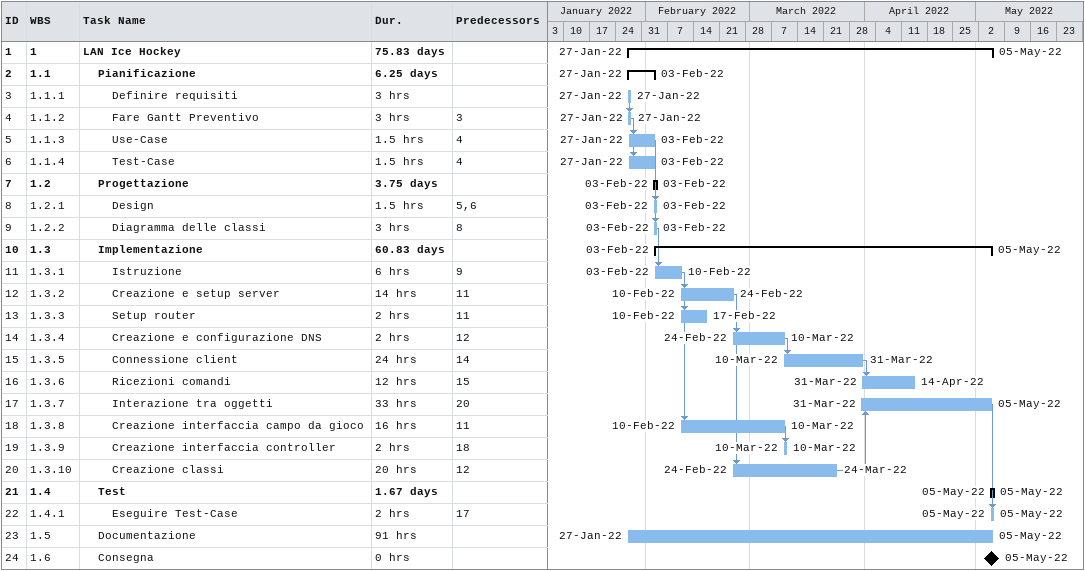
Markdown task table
| ID | WBS | Task | Duration | Start | Finish | Predecessors |
|---|---|---|---|---|---|---|
| 1 | 1 | **LAN Ice Hockey** | 75.83d | 2022-01-27 | 2022-05-05 |  |
| 2 | 1.1 | **Pianificazione** | 6.25d | 2022-01-27 | 2022-02-03 |  |
| 3 | 1.1.1 | Definire requisiti | 3h | 2022-01-27 | 2022-01-27 |  |
| 4 | 1.1.2 | Fare Gantt Preventivo | 3h | 2022-01-27 | 2022-01-27 | 3 |
| 5 | 1.1.3 | Use-Case | 1.5h | 2022-01-27 | 2022-02-03 | 4 |
| 6 | 1.1.4 | Test-Case | 1.5h | 2022-01-27 | 2022-02-03 | 4 |
| 7 | 1.2 | **Progettazione** | 3.75d | 2022-02-03 | 2022-02-03 |  |
| 8 | 1.2.1 | Design | 1.5h | 2022-02-03 | 2022-02-03 | 5, 6 |
| 9 | 1.2.2 | Diagramma delle classi | 3h | 2022-02-03 | 2022-02-03 | 8 |
| 10 | 1.3 | **Implementazione** | 60.83d | 2022-02-03 | 2022-05-05 |  |
| 11 | 1.3.1 | Istruzione | 6h | 2022-02-03 | 2022-02-10 | 9 |
| 12 | 1.3.2 | Creazione e setup server | 14h | 2022-02-10 | 2022-02-24 | 11 |
| 13 | 1.3.3 | Setup router | 2h | 2022-02-10 | 2022-02-17 | 11 |
| 14 | 1.3.4 | Creazione e configurazione DNS | 2h | 2022-02-24 | 2022-03-10 | 12 |
| 15 | 1.3.5 | Connessione client | 24h | 2022-03-10 | 2022-03-31 | 14 |
| 16 | 1.3.6 | Ricezioni comandi | 12h | 2022-03-31 | 2022-04-14 | 15 |
| 17 | 1.3.7 | Interazione tra oggetti | 33h | 2022-03-31 | 2022-05-05 | 20 |
| 18 | 1.3.8 | Creazione interfaccia campo da gioco | 16h | 2022-02-10 | 2022-03-10 | 11 |
| 19 | 1.3.9 | Creazione interfaccia controller | 2h | 2022-03-10 | 2022-03-10 | 18 |
| 20 | 1.3.10 | Creazione classi | 20h | 2022-02-24 | 2022-03-24 | 12 |
| 21 | 1.4 | **Test** | 1.67d | 2022-05-05 | 2022-05-05 |  |
| 22 | 1.4.1 | Eseguire Test-Case | 2h | 2022-05-05 | 2022-05-05 | 17 |
| 23 | 1.5 | Documentazione | 91h | 2022-01-27 | 2022-05-05 |  |
| 24 | 1.6 | Consegna | 0h | 2022-05-05 | 2022-05-05 |  |
